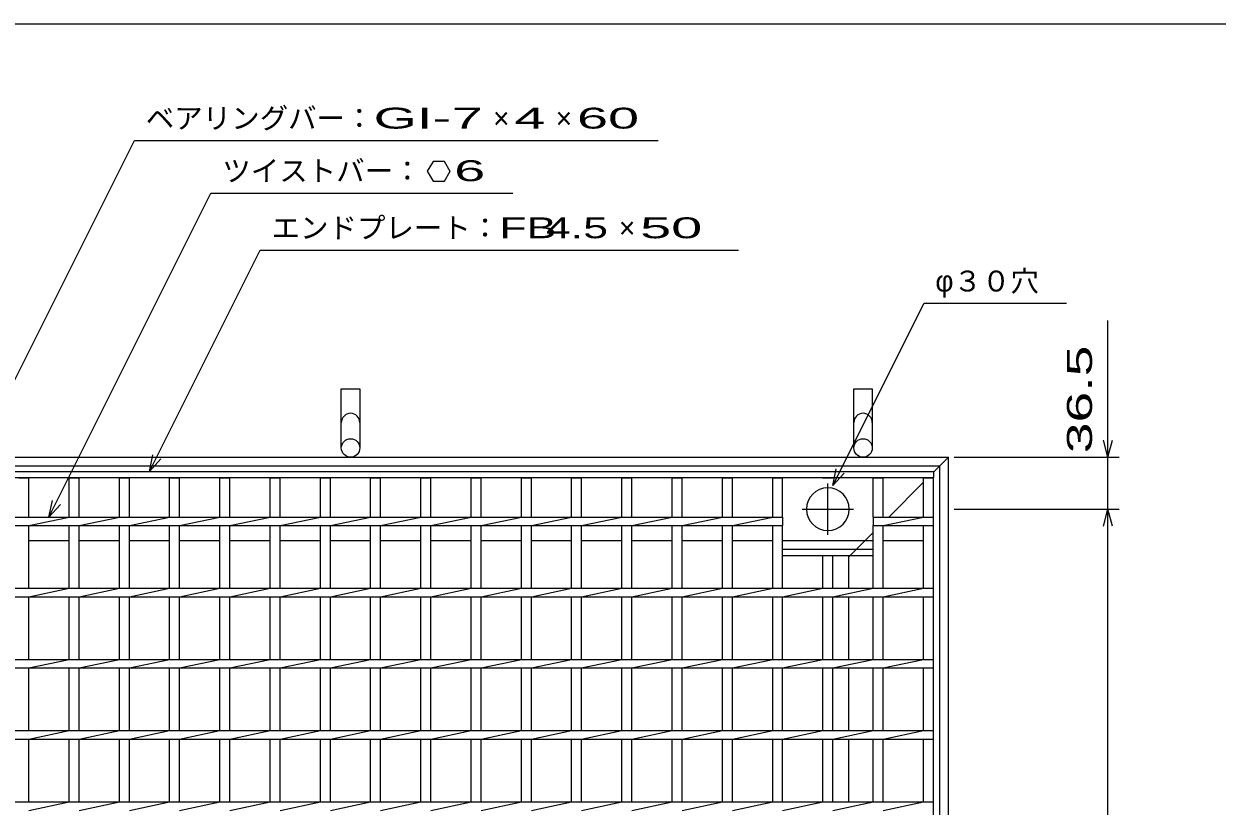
# Model space of a CAD drawing. Units: millimetres, scale not verified. Extents: x -1456 to 1385, y -1026 to 843.
# Drawn here: x -910 to -72, y 294 to 843 of the extents above; entities that cross this region are included whole.
import ezdxf
from ezdxf.enums import TextEntityAlignment as Align

# ---------------------------------------------------------------- set-up
doc = ezdxf.new("R2010")
doc.units = ezdxf.units.MM
doc.header["$LTSCALE"] = 8
doc.linetypes.add('CHAIN', pattern=[18.5, 12, -1.5, 3.5, -1.5])
doc.linetypes.add('DASHED', pattern=[7.5, 6, -1.5])
for name, color, linetype, lineweight in [('0_2', 150, 'Continuous', 25), ('16', 3, 'Continuous', 25), ('19', 6, 'Continuous', 25), ('22', 4, 'Continuous', 25)]:
    doc.layers.add(name, color=color, linetype=linetype, lineweight=lineweight)
doc.styles.add('ベクトル', font='')
doc.styles.get('ベクトル').set_extended_font_data('ベクトル')

msp = doc.modelspace()

# ---------------------------------------------------------------- linework, layer by layer
at = {"layer": '0_2'}
msp.add_line((-1383.2, 842.8), (1384.8, 842.8), dxfattribs=at)
at = {"layer": '16'}
for p, q in [((-1090, 528.5), (-271, 528.5)), ((-271, 528.5), (-271, 524)), ((-271, 524), (-1090, 524)), ((-913.5, 524), (-906.5, 524)), ((-906.5, 496.5), (-906.5, 524)), ((-878.2, 496.5), (-878.2, 524)), ((-878.2, 524), (-871.2, 524)), ((-871.2, 496.5), (-871.2, 524)), ((-842.9, 496.5), (-842.9, 524)), ((-842.9, 524), (-835.9, 524)), ((-835.9, 496.5), (-835.9, 524)), ((-807.6, 496.5), (-807.6, 524)), ((-807.6, 524), (-800.6, 524)), ((-800.6, 496.5), (-800.6, 524)), ((-772.3, 496.5), (-772.3, 524)), ((-772.3, 524), (-765.3, 524)), ((-765.3, 496.5), (-765.3, 524)), ((-737, 496.5), (-737, 524)), ((-737, 524), (-730, 524)), ((-730, 496.5), (-730, 524)), ((-701.7, 496.5), (-701.7, 524)), ((-701.7, 524), (-694.7, 524)), ((-694.7, 496.5), (-694.7, 524)), ((-666.4, 496.5), (-666.4, 524)), ((-666.4, 524), (-659.4, 524)), ((-659.4, 496.5), (-659.4, 524)), ((-631.1, 496.5), (-631.1, 524)), ((-631.1, 524), (-624.1, 524)), ((-624.1, 496.5), (-624.1, 524)), ((-595.8, 496.5), (-595.8, 524)), ((-595.8, 524), (-588.8, 524)), ((-588.8, 496.5), (-588.8, 524)), ((-560.5, 496.5), (-560.5, 524)), ((-560.5, 524), (-553.5, 524)), ((-553.5, 496.5), (-553.5, 524)), ((-525.2, 496.5), (-525.2, 524)), ((-525.2, 524), (-518.2, 524)), ((-518.2, 496.5), (-518.2, 524)), ((-489.9, 496.5), (-489.9, 524)), ((-489.9, 524), (-482.9, 524)), ((-482.9, 496.5), (-482.9, 524)), ((-454.6, 496.5), (-454.6, 524)), ((-454.6, 524), (-447.6, 524)), ((-447.6, 496.5), (-447.6, 524)), ((-419.3, 496.5), (-419.3, 524)), ((-419.3, 524), (-412.3, 524)), ((-412.3, 496.5), (-412.3, 524)), ((-384, 496.5), (-384, 524)), ((-384, 524), (-377, 524)), ((-377, 496.5), (-377, 524)), ((-348.7, 524), (-341.7, 524)), ((-313.4, 496.5), (-313.4, 524)), ((-313.4, 524), (-306.4, 524)), ((-306.4, 496.5), (-306.4, 524)), ((-278, 496.5), (-278, 524)), ((-278, 524), (-271, 524)), ((-271, -287), (-271, 524)), ((-984.1, 496.5), (-377, 496.5)), ((-906.5, 490.5), (-878.2, 496.5)), ((-871.2, 490.5), (-842.9, 496.5)), ((-835.9, 490.5), (-807.6, 496.5)), ((-800.6, 490.5), (-772.3, 496.5)), ((-765.3, 490.5), (-737, 496.5)), ((-730, 490.5), (-701.7, 496.5)), ((-694.7, 490.5), (-666.4, 496.5)), ((-659.4, 490.5), (-631.1, 496.5)), ((-624.1, 490.5), (-595.8, 496.5)), ((-588.8, 490.5), (-560.5, 496.5)), ((-553.5, 490.5), (-525.2, 496.5)), ((-518.2, 490.5), (-489.9, 496.5)), ((-482.9, 490.5), (-454.6, 496.5)), ((-447.6, 490.5), (-419.3, 496.5)), ((-412.3, 490.5), (-384, 496.5)), ((-377, 496.5), (-377, 490.5)), ((-313.4, 496.5), (-271, 496.5)), ((-313.4, 496.5), (-313.4, 490.5)), ((-306.4, 490.5), (-278.1, 496.5)), ((-271, 490.5), (-271, 496.5)), ((-984.1, 490.5), (-377, 490.5)), ((-906.5, 446.5), (-906.5, 490.5)), ((-878.2, 446.5), (-878.2, 490.5)), ((-871.2, 446.5), (-871.2, 490.5)), ((-842.9, 446.5), (-842.9, 490.5)), ((-835.9, 446.5), (-835.9, 490.5)), ((-807.6, 446.5), (-807.6, 490.5)), ((-800.6, 446.5), (-800.6, 490.5)), ((-772.3, 446.5), (-772.3, 490.5)), ((-765.3, 446.5), (-765.3, 490.5)), ((-737, 446.5), (-737, 490.5)), ((-730, 446.5), (-730, 490.5)), ((-701.7, 446.5), (-701.7, 490.5)), ((-694.7, 446.5), (-694.7, 490.5)), ((-666.4, 446.5), (-666.4, 490.5)), ((-659.4, 446.5), (-659.4, 490.5)), ((-631.1, 446.5), (-631.1, 490.5)), ((-624.1, 446.5), (-624.1, 490.5)), ((-595.8, 446.5), (-595.8, 490.5)), ((-588.8, 446.5), (-588.8, 490.5)), ((-560.5, 446.5), (-560.5, 490.5)), ((-553.5, 446.5), (-553.5, 490.5)), ((-525.2, 446.5), (-525.2, 490.5)), ((-518.2, 446.5), (-518.2, 490.5)), ((-489.9, 446.5), (-489.9, 490.5)), ((-482.9, 446.5), (-482.9, 490.5)), ((-454.6, 446.5), (-454.6, 490.5)), ((-447.6, 446.5), (-447.6, 490.5)), ((-419.3, 446.5), (-419.3, 490.5)), ((-412.3, 446.5), (-412.3, 490.5)), ((-384, 446.5), (-384, 490.5)), ((-377, 446.5), (-377, 490.5)), ((-313.4, 490.5), (-271, 490.5)), ((-313.4, 446.5), (-313.4, 490.5)), ((-306.4, 446.5), (-306.4, 490.5)), ((-278, 446.5), (-278, 490.5)), ((-906.5, 480), (-878.2, 480)), ((-871.2, 480), (-842.9, 480)), ((-835.9, 480), (-807.6, 480)), ((-800.6, 480), (-772.3, 480)), ((-765.3, 480), (-737, 480)), ((-730, 480), (-701.7, 480)), ((-694.7, 480), (-666.4, 480)), ((-659.4, 480), (-631.1, 480)), ((-624.1, 480), (-595.8, 480)), ((-588.8, 480), (-560.5, 480)), ((-553.5, 480), (-525.2, 480)), ((-518.2, 480), (-489.9, 480)), ((-482.9, 480), (-454.6, 480)), ((-447.6, 480), (-419.3, 480)), ((-412.3, 480), (-384, 480)), ((-377, 480), (-313.4, 480)), ((-306.4, 480), (-278, 480)), ((-377, 474), (-313.4, 474)), ((-377, 469.5), (-377, 474)), ((-377, 469.5), (-313.4, 469.5)), ((-348.7, 446.5), (-348.7, 469.5)), ((-341.7, 446.5), (-341.7, 469.5)), ((-313.4, 469.5), (-313.4, 474)), ((-1090, 446.5), (-271, 446.5)), ((-906.5, 440.5), (-878.2, 446.5)), ((-871.2, 440.5), (-842.9, 446.5)), ((-835.9, 440.5), (-807.6, 446.5)), ((-800.6, 440.5), (-772.3, 446.5)), ((-765.3, 440.5), (-737, 446.5)), ((-730, 440.5), (-701.7, 446.5)), ((-694.7, 440.5), (-666.4, 446.5)), ((-659.4, 440.5), (-631.1, 446.5)), ((-624.1, 440.5), (-595.8, 446.5)), ((-588.8, 440.5), (-560.5, 446.5)), ((-553.5, 440.5), (-525.2, 446.5)), ((-518.2, 440.5), (-489.9, 446.5)), ((-482.9, 440.5), (-454.6, 446.5)), ((-447.6, 440.5), (-419.3, 446.5)), ((-412.3, 440.5), (-384, 446.5)), ((-377, 440.5), (-348.7, 446.5)), ((-341.7, 440.5), (-313.4, 446.5)), ((-306.4, 440.5), (-278.1, 446.5)), ((-271, 440.5), (-271, 446.5)), ((-1090, 440.5), (-271, 440.5)), ((-906.5, 396.5), (-906.5, 440.5)), ((-878.2, 396.5), (-878.2, 440.5)), ((-871.2, 396.5), (-871.2, 440.5)), ((-842.9, 396.5), (-842.9, 440.5)), ((-835.9, 396.5), (-835.9, 440.5)), ((-807.6, 396.5), (-807.6, 440.5)), ((-800.6, 396.5), (-800.6, 440.5)), ((-772.3, 396.5), (-772.3, 440.5)), ((-765.3, 396.5), (-765.3, 440.5)), ((-737, 396.5), (-737, 440.5)), ((-730, 396.5), (-730, 440.5)), ((-701.7, 396.5), (-701.7, 440.5)), ((-694.7, 396.5), (-694.7, 440.5)), ((-666.4, 396.5), (-666.4, 440.5)), ((-659.4, 396.5), (-659.4, 440.5)), ((-631.1, 396.5), (-631.1, 440.5)), ((-624.1, 396.5), (-624.1, 440.5)), ((-595.8, 396.5), (-595.8, 440.5)), ((-588.8, 396.5), (-588.8, 440.5)), ((-560.5, 396.5), (-560.5, 440.5)), ((-553.5, 396.5), (-553.5, 440.5)), ((-525.2, 396.5), (-525.2, 440.5)), ((-518.2, 396.5), (-518.2, 440.5)), ((-489.9, 396.5), (-489.9, 440.5)), ((-482.9, 396.5), (-482.9, 440.5)), ((-454.6, 396.5), (-454.6, 440.5)), ((-447.6, 396.5), (-447.6, 440.5)), ((-419.3, 396.5), (-419.3, 440.5)), ((-412.3, 396.5), (-412.3, 440.5)), ((-384, 396.5), (-384, 440.5)), ((-377, 396.5), (-377, 440.5)), ((-348.7, 396.5), (-348.7, 440.5)), ((-341.7, 396.5), (-341.7, 440.5)), ((-313.4, 396.5), (-313.4, 440.5)), ((-306.4, 396.5), (-306.4, 440.5)), ((-278, 396.5), (-278, 440.5)), ((-1090, 396.5), (-271, 396.5)), ((-906.5, 390.5), (-878.2, 396.5)), ((-871.2, 390.5), (-842.9, 396.5)), ((-835.9, 390.5), (-807.6, 396.5)), ((-800.6, 390.5), (-772.3, 396.5)), ((-765.3, 390.5), (-737, 396.5)), ((-730, 390.5), (-701.7, 396.5)), ((-694.7, 390.5), (-666.4, 396.5)), ((-659.4, 390.5), (-631.1, 396.5)), ((-624.1, 390.5), (-595.8, 396.5)), ((-588.8, 390.5), (-560.5, 396.5)), ((-553.5, 390.5), (-525.2, 396.5)), ((-518.2, 390.5), (-489.9, 396.5)), ((-482.9, 390.5), (-454.6, 396.5)), ((-447.6, 390.5), (-419.3, 396.5)), ((-412.3, 390.5), (-384, 396.5)), ((-377, 390.5), (-348.7, 396.5)), ((-341.7, 390.5), (-313.4, 396.5)), ((-306.4, 390.5), (-278.1, 396.5)), ((-271, 390.5), (-271, 396.5)), ((-1090, 390.5), (-271, 390.5)), ((-906.5, 346.5), (-906.5, 390.5)), ((-878.2, 346.5), (-878.2, 390.5)), ((-871.2, 346.5), (-871.2, 390.5)), ((-842.9, 346.5), (-842.9, 390.5)), ((-835.9, 346.5), (-835.9, 390.5)), ((-807.6, 346.5), (-807.6, 390.5)), ((-800.6, 346.5), (-800.6, 390.5)), ((-772.3, 346.5), (-772.3, 390.5)), ((-765.3, 346.5), (-765.3, 390.5)), ((-737, 346.5), (-737, 390.5)), ((-730, 346.5), (-730, 390.5)), ((-701.7, 346.5), (-701.7, 390.5)), ((-694.7, 346.5), (-694.7, 390.5)), ((-666.4, 346.5), (-666.4, 390.5)), ((-659.4, 346.5), (-659.4, 390.5)), ((-631.1, 346.5), (-631.1, 390.5)), ((-624.1, 346.5), (-624.1, 390.5)), ((-595.8, 346.5), (-595.8, 390.5)), ((-588.8, 346.5), (-588.8, 390.5)), ((-560.5, 346.5), (-560.5, 390.5)), ((-553.5, 346.5), (-553.5, 390.5)), ((-525.2, 346.5), (-525.2, 390.5)), ((-518.2, 346.5), (-518.2, 390.5)), ((-489.9, 346.5), (-489.9, 390.5)), ((-482.9, 346.5), (-482.9, 390.5)), ((-454.6, 346.5), (-454.6, 390.5)), ((-447.6, 346.5), (-447.6, 390.5)), ((-419.3, 346.5), (-419.3, 390.5)), ((-412.3, 346.5), (-412.3, 390.5)), ((-384, 346.5), (-384, 390.5)), ((-377, 346.5), (-377, 390.5)), ((-348.7, 346.5), (-348.7, 390.5)), ((-341.7, 346.5), (-341.7, 390.5)), ((-313.4, 346.5), (-313.4, 390.5)), ((-306.4, 346.5), (-306.4, 390.5)), ((-278, 346.5), (-278, 390.5)), ((-1090, 346.5), (-271, 346.5)), ((-906.5, 340.5), (-878.2, 346.5)), ((-871.2, 340.5), (-842.9, 346.5)), ((-835.9, 340.5), (-807.6, 346.5)), ((-800.6, 340.5), (-772.3, 346.5)), ((-765.3, 340.5), (-737, 346.5)), ((-730, 340.5), (-701.7, 346.5)), ((-694.7, 340.5), (-666.4, 346.5)), ((-659.4, 340.5), (-631.1, 346.5)), ((-624.1, 340.5), (-595.8, 346.5)), ((-588.8, 340.5), (-560.5, 346.5)), ((-553.5, 340.5), (-525.2, 346.5)), ((-518.2, 340.5), (-489.9, 346.5)), ((-482.9, 340.5), (-454.6, 346.5)), ((-447.6, 340.5), (-419.3, 346.5)), ((-412.3, 340.5), (-384, 346.5)), ((-377, 340.5), (-348.7, 346.5)), ((-341.7, 340.5), (-313.4, 346.5)), ((-306.4, 340.5), (-278.1, 346.5)), ((-271, 340.5), (-271, 346.5)), ((-1090, 340.5), (-271, 340.5)), ((-906.5, 296.5), (-906.5, 340.5)), ((-878.2, 296.5), (-878.2, 340.5)), ((-871.2, 296.5), (-871.2, 340.5)), ((-842.9, 296.5), (-842.9, 340.5)), ((-835.9, 296.5), (-835.9, 340.5)), ((-807.6, 296.5), (-807.6, 340.5)), ((-800.6, 296.5), (-800.6, 340.5)), ((-772.3, 296.5), (-772.3, 340.5)), ((-765.3, 296.5), (-765.3, 340.5)), ((-737, 296.5), (-737, 340.5)), ((-730, 296.5), (-730, 340.5)), ((-701.7, 296.5), (-701.7, 340.5)), ((-694.7, 296.5), (-694.7, 340.5)), ((-666.4, 296.5), (-666.4, 340.5)), ((-659.4, 296.5), (-659.4, 340.5)), ((-631.1, 296.5), (-631.1, 340.5)), ((-624.1, 296.5), (-624.1, 340.5)), ((-595.8, 296.5), (-595.8, 340.5)), ((-588.8, 296.5), (-588.8, 340.5)), ((-560.5, 296.5), (-560.5, 340.5)), ((-553.5, 296.5), (-553.5, 340.5)), ((-525.2, 296.5), (-525.2, 340.5)), ((-518.2, 296.5), (-518.2, 340.5)), ((-489.9, 296.5), (-489.9, 340.5)), ((-482.9, 296.5), (-482.9, 340.5)), ((-454.6, 296.5), (-454.6, 340.5)), ((-447.6, 296.5), (-447.6, 340.5)), ((-419.3, 296.5), (-419.3, 340.5)), ((-412.3, 296.5), (-412.3, 340.5)), ((-384, 296.5), (-384, 340.5)), ((-377, 296.5), (-377, 340.5)), ((-348.7, 296.5), (-348.7, 340.5)), ((-341.7, 296.5), (-341.7, 340.5)), ((-313.4, 296.5), (-313.4, 340.5)), ((-306.4, 296.5), (-306.4, 340.5)), ((-278, 296.5), (-278, 340.5)), ((-1090, 296.5), (-271, 296.5)), ((-906.5, 290.5), (-878.2, 296.5)), ((-871.2, 290.5), (-842.9, 296.5)), ((-835.9, 290.5), (-807.6, 296.5)), ((-800.6, 290.5), (-772.3, 296.5)), ((-765.3, 290.5), (-737, 296.5)), ((-730, 290.5), (-701.7, 296.5)), ((-694.7, 290.5), (-666.4, 296.5)), ((-659.4, 290.5), (-631.1, 296.5)), ((-624.1, 290.5), (-595.8, 296.5)), ((-588.8, 290.5), (-560.5, 296.5)), ((-553.5, 290.5), (-525.2, 296.5)), ((-518.2, 290.5), (-489.9, 296.5)), ((-482.9, 290.5), (-454.6, 296.5)), ((-447.6, 290.5), (-419.3, 296.5)), ((-412.3, 290.5), (-384, 296.5)), ((-377, 290.5), (-348.7, 296.5)), ((-341.7, 290.5), (-313.4, 296.5)), ((-306.4, 290.5), (-278.1, 296.5)), ((-271, 290.5), (-271, 296.5))]:
    msp.add_line(p, q, dxfattribs=at)
at = {"layer": '16', "linetype": 'CHAIN'}
for p, q in [((-345.2, 484), (-345.2, 520)), ((-363.2, 502), (-327.2, 502))]:
    msp.add_line(p, q, dxfattribs=at)
at = {"layer": '16'}
for start, end in [(90, 270), (270, 90)]:
    msp.add_arc((-345.2, 502), 15, start, end, dxfattribs=at)
at = {"layer": '19'}
for p, q in [((-687, 545), (-687, 586.62)), ((-687, 586.62), (-674, 586.62)), ((-674, 586.62), (-674, 545)), ((-327, 545), (-327, 586.62)), ((-327, 586.62), (-314, 586.62)), ((-314, 586.62), (-314, 545)), ((-1100.5, 538.5), (-260.5, 538.5)), ((-260.5, -301.5), (-260.5, 538.5)), ((-1094.5, 532.5), (-266.5, 532.5)), ((-266.5, -295.5), (-266.5, 532.5)), ((-330.5, 446.5), (-330.5, 469.5)), ((-330.5, 396.5), (-330.5, 440.5)), ((-330.5, 346.5), (-330.5, 390.5)), ((-330.5, 296.5), (-330.5, 340.5))]:
    msp.add_line(p, q, dxfattribs=at)
at = {"layer": '19', "linetype": 'DASHED'}
for p, q in [((-271, 528), (-260.5, 538.5)), ((-302.5, 496.5), (-278, 521)), ((-330.5, 468.5), (-313.4, 485.6)), ((-330.5, 464), (-330.5, 468.5))]:
    msp.add_line(p, q, dxfattribs=at)
at = {"layer": '19'}
for centre in [(-680.5, 545), (-320.5, 545)]:
    msp.add_circle(centre, 6.5, dxfattribs=at)
for centre in [(-680.5, 562.84), (-320.5, 562.84)]:
    msp.add_arc(centre, 6.5, 0, 180, dxfattribs=at)
at = {"layer": '22'}
for p, q in [((-977.1, 471.5), (-832.35, 761)), ((-832.35, 761), (-464.35, 761)), ((-622.599, 746.212), (-626.599, 739.284)), ((-614.599, 746.212), (-622.599, 746.212)), ((-610.6, 739.2), (-614.599, 746.212)), ((-626.599, 739.284), (-622.599, 732.356)), ((-614.599, 732.356), (-610.599, 739.284)), ((-622.599, 732.356), (-614.599, 732.356)), ((-892.35, 496.5), (-778.6, 724)), ((-778.6, 724), (-566.6, 724)), ((-821.75, 528.5), (-744, 684)), ((-744, 684), (-408, 684)), ((-341.7, 518.6), (-277.7, 646.6)), ((-277.7, 646.6), (-177.7, 646.6)), ((-148.5, 538.5), (-148.5, 634.5)), ((-148.5, 538.5), (-151.7, 550.5)), ((-148.5, 538.5), (-145.3, 550.5)), ((-821.75, 528.5), (-819.35, 540.18)), ((-821.75, 528.5), (-813.75, 537.3)), ((-256.5, 538.5), (-140.5, 538.5)), ((-148.5, 502), (-148.5, 538.5)), ((-341.7, 518.6), (-339.3, 530.28)), ((-341.7, 518.6), (-333.7, 527.4)), ((-892.35, 496.5), (-889.95, 508.18)), ((-892.35, 496.5), (-884.35, 505.3)), ((-256.5, 502), (-140.5, 502)), ((-151.7, 490), (-148.5, 502)), ((-145.3, 490), (-148.5, 502)), ((-148.5, -265), (-148.5, 502))]:
    msp.add_line(p, q, dxfattribs=at)

# ---------------------------------------------------------------- texts
at = {"layer": '22', "color": 2, "style": 'ベクトル'}
for s, p in [('ベアリングバー：', (-824.35, 776.6)), ('×', (-580.35, 776.6)), ('×', (-536.35, 776.6)), ('ツイストバー：', (-770.6, 739.6)), ('エンドプレート：', (-736, 699.6)), ('×', (-492, 699.6)), ('φ３０穴', (-269.7, 662.2))]:
    msp.add_text(s, height=14.66, dxfattribs=at).set_placement(p, align=Align.MIDDLE_LEFT)
for s, width, p in [('GI-', 2, (-664.35, 776.6)), (' 7 ', 2, (-620.35, 776.6)), (' 4 ', 2, (-576.35, 776.6)), (' 60 ', 2, (-532.35, 776.6)), (' 6 ', 2, (-618.599, 739.684)), ('FB', 1.6, (-576, 699.6)), (' 4.5 ', 1.6, (-552, 699.6)), (' 50 ', 2, (-488, 699.6))]:
    msp.add_text(s, height=14.66, dxfattribs=dict(at, width=width)).set_placement(p, align=Align.MIDDLE_LEFT)
at = {"layer": '22', "color": 2, "style": 'ベクトル', "width": 1.65}
msp.add_text(' 36.5 ', height=17.6, rotation=90, dxfattribs=at).set_placement((-168.5, 530.5), align=Align.MIDDLE_LEFT)

doc.saveas('drawing.dxf')
